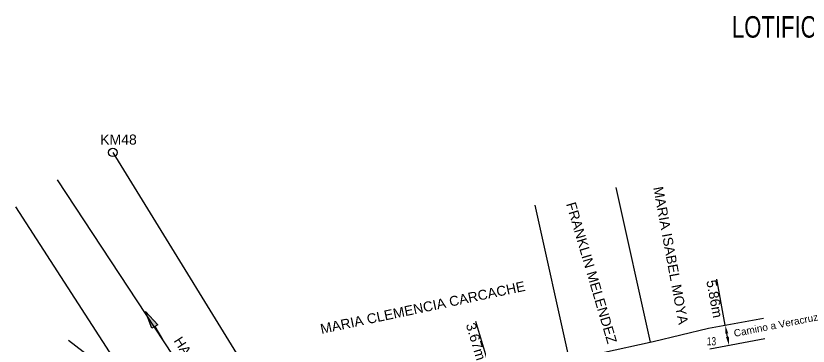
# Model space of a CAD drawing. Header units: millimetres. Extents: x 603916 to 1211550, y 1309898 to 2622648.
# Drawn here: x 604024.9 to 604245.8, y 1311180.4 to 1311272.6 of the extents above; entities that cross this region are included whole.
import ezdxf
from ezdxf.enums import TextEntityAlignment as Align

# ---------------------------------------------------------------- set-up
doc = ezdxf.new("R2010")
doc.units = ezdxf.units.MM
doc.header["$PDMODE"] = 32
doc.header["$PDSIZE"] = 0.3
for name, color, linetype in [('CERCO', 6, 'Continuous'), ('CVL_CUADCON_TX', 2, 'Continuous'), ('FRAME 025', 7, 'Continuous'), ('texto', 7, 'Continuous'), ('TEXTO 2', 7, 'Continuous')]:
    doc.layers.add(name, color=color, linetype=linetype)
doc.styles.add('PUNTOS PI', font='arial.ttf', dxfattribs={"height": 2.75})
doc.styles.add('TSN - Swis721 LtCn BT', font='swisscl.ttf')
doc.dimstyles.new('COTAS LINDEROS', dxfattribs={"dimscale": 40, "dimtxt": 2.75, "dimasz": 0.06, "dimexe": 0.005, "dimexo": 0.005, "dimgap": 0.005, "dimtad": 2, "dimzin": 0, "dimdsep": 46, "dimtxsty": 'PUNTOS PI', "dimcen": 0.09, "dimclrd": 1, "dimclre": 1, "dimclrt": 3, "dimadec": 0, "dimazin": 0, "dimtfac": 1, "dimtofl": 0, "dimtmove": 0, "dimatfit": 3, "dimldrblk": 'ARCHTICK', "dimfxl": 1, "dimtolj": 1, "dimtzin": 0, "dimarcsym": 0})

# ---------------------------------------------------------------- blocks, each defined once
blk = doc.blocks.new('*D79')
at = {"color": 1, "lineweight": -2, "transparency": 16777216}
for p, q in [((604156.91, 1311174.76), (604153.14, 1311187.27)), ((604159.36, 1311166.63), (604160.05, 1311164.33))]:
    blk.add_line(p, q, dxfattribs=at)
at = {"color": 1, "transparency": 16777216}
for points in [[(604157.29, 1311174.88), (604156.53, 1311174.65), (604157.6, 1311172.46)], [(604159.74, 1311166.75), (604158.98, 1311166.52), (604158.67, 1311168.93)]]:
    blk.add_solid(points, dxfattribs=at)
at = {"layer": 'Defpoints', "color": 0, "transparency": 16777216}
for p in [(604157.6, 1311172.46), (604157.6, 1311172.46), (604158.67, 1311168.93)]:
    blk.add_point(p, dxfattribs=at)
at = {"color": 3, "transparency": 16777216, "insert": (604153.14, 1311181.7), "char_height": 2.75, "attachment_point": 5, "rotation": 286.7632, "style": 'PUNTOS PI'}
blk.add_mtext('\\A1;3.67m', dxfattribs=at)
blk = doc.blocks.new('_ArchTick')
at = {"color": 0, "linetype": 'ByBlock', "const_width": 0.15}
blk.add_lwpolyline([(-0.5, -0.5), (0.5, 0.5)], dxfattribs=at)
blk = doc.blocks.new('*D80')
at = {"color": 1, "lineweight": -2, "transparency": 16777216}
for p, q in [((604222.66, 1311186.3), (604220.28, 1311199.15)), ((604223.27, 1311183.03), (604223.1, 1311183.94))]:
    blk.add_line(p, q, dxfattribs=at)
at = {"color": 1, "transparency": 16777216}
for points in [[(604223.49, 1311184.01), (604222.71, 1311183.86), (604222.66, 1311186.3)], [(604223.66, 1311183.11), (604222.87, 1311182.96), (604223.7, 1311180.67)]]:
    blk.add_solid(points, dxfattribs=at)
at = {"layer": 'Defpoints', "color": 0, "transparency": 16777216}
for p in [(604222.66, 1311186.3), (604222.66, 1311186.3), (604223.7, 1311180.67)]:
    blk.add_point(p, dxfattribs=at)
at = {"color": 3, "transparency": 16777216, "insert": (604219.68, 1311193.61), "char_height": 2.75, "attachment_point": 5, "rotation": 280.4825, "style": 'PUNTOS PI'}
blk.add_mtext('\\A1;5.86m', dxfattribs=at)

msp = doc.modelspace()

# ---------------------------------------------------------------- hatches: boundary and pattern name
h = msp.add_hatch(color=256)
h.dxf.hatch_style = 1
h.paths.add_polyline_path([(604061.055, 1311190.079), (604062.773, 1311185.412), (604064.412, 1311186.367)])

# ---------------------------------------------------------------- linework, layer by layer
for p, q in [((604061.055, 1311190.079), (604064.412, 1311186.367)), ((604062.773, 1311185.412), (604061.055, 1311190.079)), ((604064.412, 1311186.367), (604062.773, 1311185.412)), ((604063.592, 1311185.889), (604065.719, 1311182.24))]:
    msp.add_line(p, q)
for points in [[(604036.343, 1311226.863), (604147.856, 1311057.466)], [(604201.816, 1311181.533), (604192.249, 1311224.665)], [(604179.231, 1311176.63), (604169.664, 1311219.762)]]:
    msp.add_lwpolyline(points)
at = {"layer": 'CERCO'}
for p, q in [((604217.965, 1311185.427), (604233.328, 1311188.269)), ((604218.328, 1311179.68), (604233.691, 1311182.522))]:
    msp.add_line(p, q, dxfattribs=at)
for points in [[(604051.896, 1311234.5), (604097.509, 1311160.18), (604107.217, 1311162.498), (604117.045, 1311164.754), (604136.463, 1311168.244), (604159.471, 1311172.836), (604161.525, 1311173.126), (604180.025, 1311176.804), (604188.168, 1311178.538), (604202.61, 1311181.707), (604217.965, 1311185.427)], [(604039.543, 1311182.083), (604046.858, 1311176.367), (604058.819, 1311166.748), (604024.86, 1311219.295)]]:
    msp.add_lwpolyline(points, dxfattribs=at)
at = {"layer": 'CVL_CUADCON_TX', "color": 18, "true_color": 0x000000}
msp.add_circle((604051.896, 1311234.5), 1.181, dxfattribs=at)

# ---------------------------------------------------------------- texts
at = {"layer": 'CVL_CUADCON_TX', "color": 18, "linetype": 'Continuous', "true_color": 0x000000, "style": 'PUNTOS PI'}
msp.add_text('KM48', height=2.8, dxfattribs=at).set_placement((604053.473, 1311238.074), align=Align.MIDDLE)
at = {"layer": 'FRAME 025', "color": 0, "style": 'TSN - Swis721 LtCn BT'}
for s, height, p in [('LOTIFICACION  VILLA CANDELARIA', 6, (604224.539, 1311269.513)), ('13', 2.2807, (604217.51, 1311181.778))]:
    msp.add_text(s, height=height, dxfattribs=at).set_placement(p, align=Align.MIDDLE_LEFT)
at = {"layer": 'texto', "color": 0, "style": 'PUNTOS PI'}
msp.add_text('Camino a Veracruz', height=2, rotation=11.1792, dxfattribs=at).set_placement((604225.254, 1311182.988))
at = {"layer": 'TEXTO 2', "style": 'PUNTOS PI'}
for s, rotation, p in [('MARIA ISABEL MOYA', 280.47711, (604202.576, 1311224.671)), ('FRANKLIN MELENDEZ', 286.47791, (604178.266, 1311220.119)), ('MARIA CLEMENCIA CARCACHE', 11.95726, (604110.086, 1311183.817)), ('HACIA DIRIOMO', 302.87244, (604068.761, 1311181.913))]:
    msp.add_text(s, height=2.75, rotation=rotation, dxfattribs=at).set_placement(p)

# ---------------------------------------------------------------- dimensions: what is measured, and where the dimension line sits
for p1, p2, text, picture, middle in [((604223.702, 1311180.674), (604222.662, 1311186.296), '5.86m', '*D80', (604219.677, 1311193.61)), ((604158.667, 1311168.931), (604157.603, 1311172.463), '3.67m', '*D79', (604153.143, 1311181.704))]:
    dim = msp.add_aligned_dim(p1=p1, p2=p2, distance=0, text=text, dimstyle='COTAS LINDEROS', override={"dimpost": 'm'})
    dim.commit()
    dim.dimension.update_dxf_attribs({"geometry": picture, "text_midpoint": middle})

doc.saveas('drawing.dxf')
